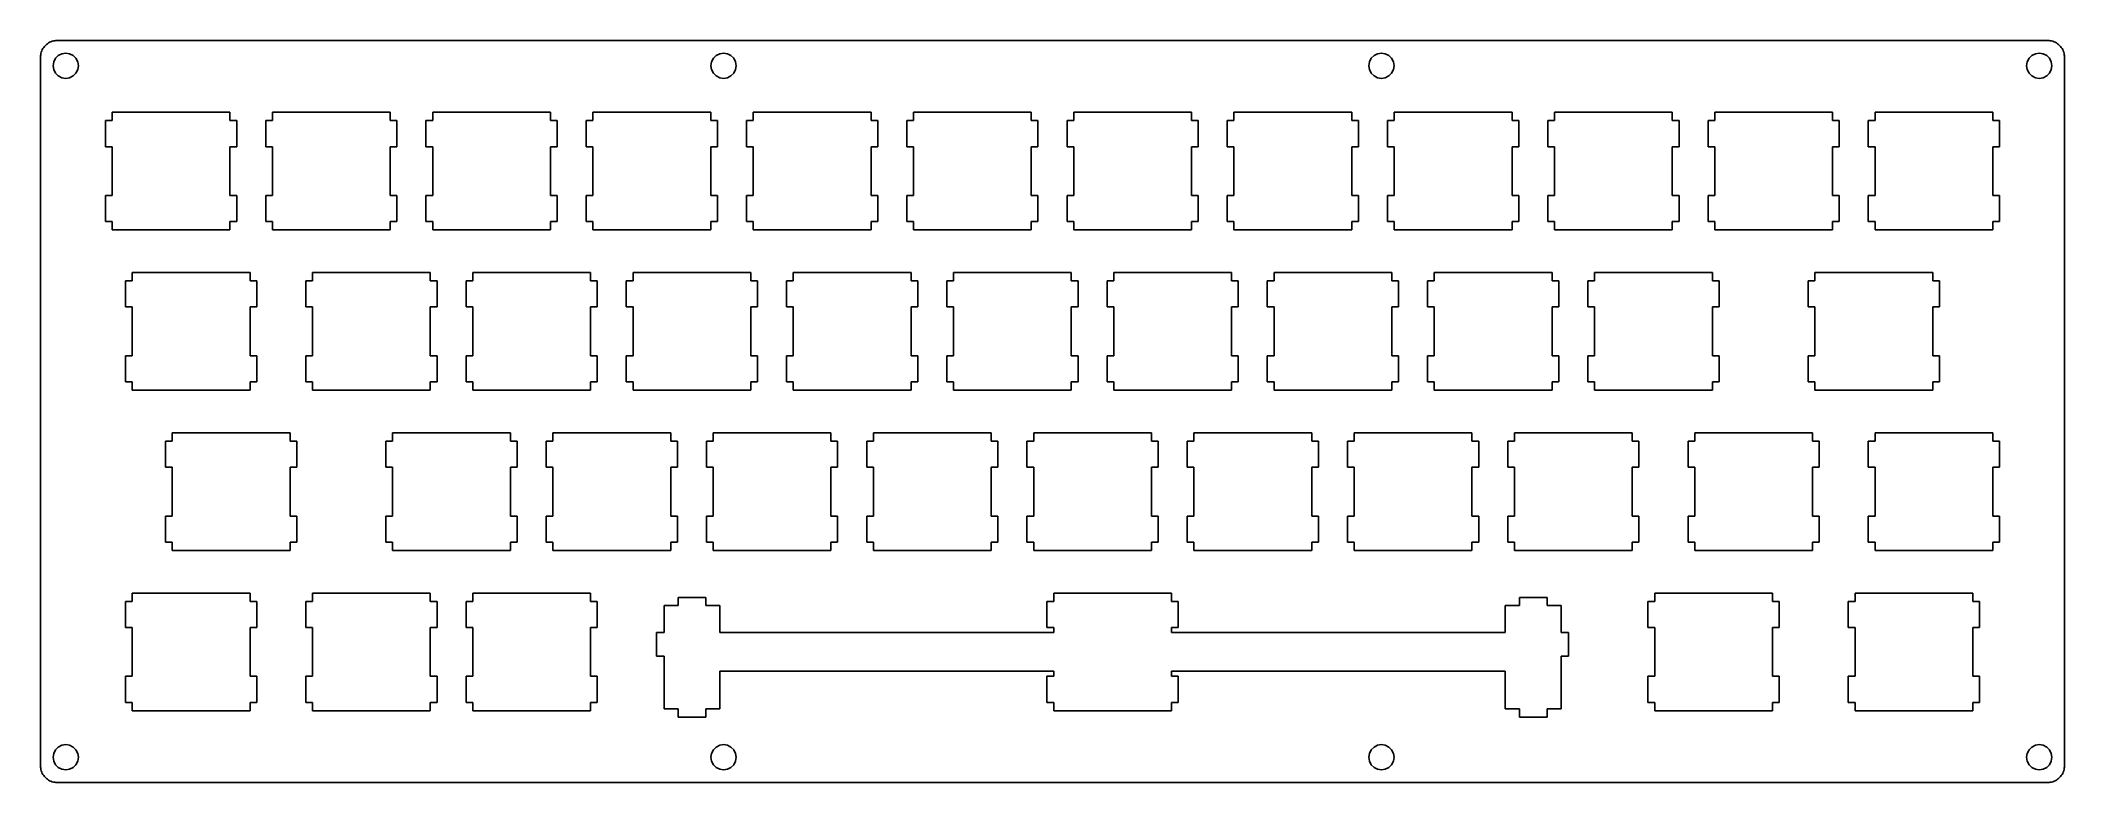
# Model space of a CAD drawing. Extents: x 0 to 241, y 0 to 88.
import ezdxf

# ---------------------------------------------------------------- set-up
doc = ezdxf.new("R2010")
doc.units = 0
doc.layers.get('0').update_dxf_attribs({"linetype": 'CONTINUOUS'})

msp = doc.modelspace()

# ---------------------------------------------------------------- linework, layer by layer
at = {"color": 0}
for p, q in [((0.099219, 86.4704), (0.118511, 86.6263)), ((0.118511, 86.6263), (0.148828, 86.7805)), ((0.148828, 86.7805), (0.191547, 86.9308)), ((0.191547, 86.9308), (0.245291, 87.0783)), ((0.245291, 87.0783), (0.311437, 87.2215)), ((0.311437, 87.2215), (0.388606, 87.358)), ((0.388606, 87.358), (0.475424, 87.4889)), ((0.475424, 87.4889), (0.573264, 87.6117)), ((0.573264, 87.6117), (0.679372, 87.7274)), ((0.679372, 87.7274), (0.795129, 87.8336)), ((0.795129, 87.8336), (0.917773, 87.9313)), ((0.917773, 87.9313), (1.04869, 88.0181)), ((1.04869, 88.0181), (1.18511, 88.0953)), ((1.18511, 88.0953), (1.32843, 88.1613)), ((1.32843, 88.1613), (1.47588, 88.2153)), ((1.47588, 88.2153), (1.62609, 88.2579)), ((1.62609, 88.2579), (1.78043, 88.2883)), ((1.78043, 88.2883), (1.93614, 88.3073)), ((1.93614, 88.3073), (2.09324, 88.313)), ((2.09324, 88.313), (238.694, 88.313)), ((2.21175, 86.5269), (2.6293, 86.7392)), ((2.6293, 86.7392), (3.0937, 86.8123)), ((3.0937, 86.8123), (3.55808, 86.7392)), ((3.55808, 86.7392), (3.97563, 86.5269)), ((80.4115, 86.5269), (80.8302, 86.7392)), ((80.8302, 86.7392), (81.2934, 86.8123)), ((81.2934, 86.8123), (81.7577, 86.7392)), ((81.7577, 86.7392), (82.1754, 86.5269)), ((158.612, 86.5269), (159.03, 86.7392)), ((159.03, 86.7392), (159.494, 86.8123)), ((159.494, 86.8123), (159.957, 86.7392)), ((159.957, 86.7392), (160.376, 86.5269)), ((236.812, 86.5269), (237.229, 86.7392)), ((237.229, 86.7392), (237.694, 86.8123)), ((237.694, 86.8123), (238.158, 86.7392)), ((238.158, 86.7392), (238.575, 86.5269)), ((238.694, 88.313), (238.851, 88.3073)), ((238.851, 88.3073), (239.007, 88.2883)), ((239.007, 88.2883), (239.161, 88.2579)), ((239.161, 88.2579), (239.311, 88.2153)), ((239.311, 88.2153), (239.459, 88.1613)), ((239.459, 88.1613), (239.602, 88.0953)), ((239.602, 88.0953), (239.739, 88.0181)), ((239.739, 88.0181), (239.869, 87.9313)), ((239.869, 87.9313), (239.992, 87.8336)), ((239.992, 87.8336), (240.108, 87.7274)), ((240.108, 87.7274), (240.214, 87.6117)), ((240.214, 87.6117), (240.312, 87.4889)), ((240.312, 87.4889), (240.399, 87.358)), ((240.399, 87.358), (240.476, 87.2215)), ((240.476, 87.2215), (240.542, 87.0783)), ((240.542, 87.0783), (240.596, 86.9308)), ((240.596, 86.9308), (240.639, 86.7805)), ((240.639, 86.7805), (240.669, 86.6263)), ((240.669, 86.6263), (240.688, 86.4704)), ((0.093707, 86.3134), (0.099219, 86.4704)), ((0.093707, 2.11253), (0.093707, 86.3134)), ((1.59439, 85.313), (1.66743, 85.7772)), ((1.66743, 84.8487), (1.59439, 85.313)), ((1.66743, 85.7772), (1.87965, 86.1949)), ((1.87965, 84.431), (1.66743, 84.8487)), ((1.87965, 86.1949), (2.21175, 86.5269)), ((2.21175, 84.099), (1.87965, 84.431)), ((3.97563, 86.5269), (4.30773, 86.1949)), ((4.30773, 84.431), (3.97563, 84.099)), ((4.30773, 86.1949), (4.52134, 85.7772)), ((4.52134, 84.8487), (4.30773, 84.431)), ((4.52134, 85.7772), (4.59437, 85.313)), ((4.59437, 85.313), (4.52134, 84.8487)), ((79.7941, 85.313), (79.8671, 85.7772)), ((79.8671, 84.8487), (79.7941, 85.313)), ((79.8671, 85.7772), (80.0791, 86.1949)), ((80.0791, 84.431), (79.8671, 84.8487)), ((80.0791, 86.1949), (80.4115, 86.5269)), ((80.4115, 84.099), (80.0791, 84.431)), ((82.1754, 86.5269), (82.5073, 86.1949)), ((82.5073, 84.431), (82.1754, 84.099)), ((82.5073, 86.1949), (82.7207, 85.7772)), ((82.7207, 84.8487), (82.5073, 84.431)), ((82.7207, 85.7772), (82.7938, 85.313)), ((82.7938, 85.313), (82.7207, 84.8487)), ((157.993, 85.313), (158.067, 85.7772)), ((158.067, 84.8487), (157.993, 85.313)), ((158.067, 85.7772), (158.28, 86.1949)), ((158.28, 84.431), (158.067, 84.8487)), ((158.28, 86.1949), (158.612, 86.5269)), ((158.612, 84.099), (158.28, 84.431)), ((160.376, 86.5269), (160.708, 86.1949)), ((160.708, 84.431), (160.376, 84.099)), ((160.708, 86.1949), (160.92, 85.7772)), ((160.92, 84.8487), (160.708, 84.431)), ((160.92, 85.7772), (160.993, 85.313)), ((160.993, 85.313), (160.92, 84.8487)), ((236.194, 85.313), (236.267, 85.7772)), ((236.267, 84.8487), (236.194, 85.313)), ((236.267, 85.7772), (236.48, 86.1949)), ((236.48, 84.431), (236.267, 84.8487)), ((236.48, 86.1949), (236.812, 86.5269)), ((236.812, 84.099), (236.48, 84.431)), ((238.575, 86.5269), (238.908, 86.1949)), ((238.908, 84.431), (238.575, 84.099)), ((238.908, 86.1949), (239.121, 85.7772)), ((239.121, 84.8487), (238.908, 84.431)), ((239.121, 85.7772), (239.194, 85.313)), ((239.194, 85.313), (239.121, 84.8487)), ((240.688, 86.4704), (240.694, 86.3134)), ((240.694, 86.3134), (240.694, 2.11253)), ((2.6293, 83.8853), (2.21175, 84.099)), ((3.0937, 83.8122), (2.6293, 83.8853)), ((3.55808, 83.8853), (3.0937, 83.8122)), ((3.97563, 84.099), (3.55808, 83.8853)), ((80.8302, 83.8853), (80.4115, 84.099)), ((81.2934, 83.8122), (80.8302, 83.8853)), ((81.7577, 83.8853), (81.2934, 83.8122)), ((82.1754, 84.099), (81.7577, 83.8853)), ((159.03, 83.8853), (158.612, 84.099)), ((159.494, 83.8122), (159.03, 83.8853)), ((159.957, 83.8853), (159.494, 83.8122)), ((160.376, 84.099), (159.957, 83.8853)), ((237.229, 83.8853), (236.812, 84.099)), ((237.694, 83.8122), (237.229, 83.8853)), ((238.158, 83.8853), (237.694, 83.8122)), ((238.575, 84.099), (238.158, 83.8853)), ((8.61826, 78.788), (8.61826, 79.7885)), ((8.61826, 79.7885), (22.6191, 79.7885)), ((22.6191, 79.7885), (22.6191, 78.788)), ((27.6683, 78.788), (27.6683, 79.7885)), ((27.6683, 79.7885), (41.6691, 79.7885)), ((41.6691, 79.7885), (41.6691, 78.788)), ((46.7184, 78.788), (46.7184, 79.7885)), ((46.7184, 79.7885), (60.7191, 79.7885)), ((60.7191, 79.7885), (60.7191, 78.788)), ((65.7684, 78.788), (65.7684, 79.7885)), ((65.7684, 79.7885), (79.7691, 79.7885)), ((79.7691, 79.7885), (79.7691, 78.788)), ((84.8184, 78.788), (84.8184, 79.7885)), ((84.8184, 79.7885), (98.8191, 79.7885)), ((98.8191, 79.7885), (98.8191, 78.788)), ((103.868, 78.788), (103.868, 79.7885)), ((103.868, 79.7885), (117.869, 79.7885)), ((117.869, 79.7885), (117.869, 78.788)), ((122.918, 78.788), (122.918, 79.7885)), ((122.918, 79.7885), (136.919, 79.7885)), ((136.919, 79.7885), (136.919, 78.788)), ((141.968, 78.788), (141.968, 79.7885)), ((141.968, 79.7885), (155.969, 79.7885)), ((155.969, 79.7885), (155.969, 78.788)), ((161.018, 78.788), (161.018, 79.7885)), ((161.018, 79.7885), (175.019, 79.7885)), ((175.019, 79.7885), (175.019, 78.788)), ((180.068, 78.788), (180.068, 79.7885)), ((180.068, 79.7885), (194.069, 79.7885)), ((194.069, 79.7885), (194.069, 78.788)), ((199.118, 78.788), (199.118, 79.7885)), ((199.118, 79.7885), (213.119, 79.7885)), ((213.119, 79.7885), (213.119, 78.788)), ((218.168, 78.788), (218.168, 79.7885)), ((218.168, 79.7885), (232.169, 79.7885)), ((232.169, 79.7885), (232.169, 78.788)), ((7.819, 75.6874), (7.819, 78.788)), ((7.819, 78.788), (8.61826, 78.788)), ((22.6191, 78.788), (23.4184, 78.788)), ((23.4184, 78.788), (23.4184, 75.6874)), ((26.869, 75.6874), (26.869, 78.788)), ((26.869, 78.788), (27.6683, 78.788)), ((41.6691, 78.788), (42.4684, 78.788)), ((42.4684, 78.788), (42.4684, 75.6874)), ((45.919, 75.6874), (45.919, 78.788)), ((45.919, 78.788), (46.7184, 78.788)), ((60.7191, 78.788), (61.5184, 78.788)), ((61.5184, 78.788), (61.5184, 75.6874)), ((64.969, 75.6874), (64.969, 78.788)), ((64.969, 78.788), (65.7684, 78.788)), ((79.7691, 78.788), (80.5684, 78.788)), ((80.5684, 78.788), (80.5684, 75.6874)), ((84.019, 75.6874), (84.019, 78.788)), ((84.019, 78.788), (84.8184, 78.788)), ((98.8191, 78.788), (99.6184, 78.788)), ((99.6184, 78.788), (99.6184, 75.6874)), ((103.069, 75.6874), (103.069, 78.788)), ((103.069, 78.788), (103.868, 78.788)), ((117.869, 78.788), (118.668, 78.788)), ((118.668, 78.788), (118.668, 75.6874)), ((122.119, 75.6874), (122.119, 78.788)), ((122.119, 78.788), (122.918, 78.788)), ((136.919, 78.788), (137.718, 78.788)), ((137.718, 78.788), (137.718, 75.6874)), ((141.169, 75.6874), (141.169, 78.788)), ((141.169, 78.788), (141.968, 78.788)), ((155.969, 78.788), (156.768, 78.788)), ((156.768, 78.788), (156.768, 75.6874)), ((160.219, 75.6874), (160.219, 78.788)), ((160.219, 78.788), (161.018, 78.788)), ((175.019, 78.788), (175.818, 78.788)), ((175.818, 78.788), (175.818, 75.6874)), ((179.269, 75.6874), (179.269, 78.788)), ((179.269, 78.788), (180.068, 78.788)), ((194.069, 78.788), (194.868, 78.788)), ((194.868, 78.788), (194.868, 75.6874)), ((198.319, 75.6874), (198.319, 78.788)), ((198.319, 78.788), (199.118, 78.788)), ((213.119, 78.788), (213.918, 78.788)), ((213.918, 78.788), (213.918, 75.6874)), ((217.369, 75.6874), (217.369, 78.788)), ((217.369, 78.788), (218.168, 78.788)), ((232.169, 78.788), (232.968, 78.788)), ((232.968, 78.788), (232.968, 75.6874)), ((8.61826, 75.6874), (7.819, 75.6874)), ((8.61826, 69.8885), (8.61826, 75.6874)), ((23.4184, 75.6874), (22.6191, 75.6874)), ((22.6191, 75.6874), (22.6191, 69.8885)), ((27.6683, 75.6874), (26.869, 75.6874)), ((27.6683, 69.8885), (27.6683, 75.6874)), ((42.4684, 75.6874), (41.6691, 75.6874)), ((41.6691, 75.6874), (41.6691, 69.8885)), ((46.7184, 75.6874), (45.919, 75.6874)), ((46.7184, 69.8885), (46.7184, 75.6874)), ((61.5184, 75.6874), (60.7191, 75.6874)), ((60.7191, 75.6874), (60.7191, 69.8885)), ((65.7684, 75.6874), (64.969, 75.6874)), ((65.7684, 69.8885), (65.7684, 75.6874)), ((80.5684, 75.6874), (79.7691, 75.6874)), ((79.7691, 75.6874), (79.7691, 69.8885)), ((84.8184, 75.6874), (84.019, 75.6874)), ((84.8184, 69.8885), (84.8184, 75.6874)), ((99.6184, 75.6874), (98.8191, 75.6874)), ((98.8191, 75.6874), (98.8191, 69.8885)), ((103.868, 75.6874), (103.069, 75.6874)), ((103.868, 69.8885), (103.868, 75.6874)), ((118.668, 75.6874), (117.869, 75.6874)), ((117.869, 75.6874), (117.869, 69.8885)), ((122.918, 75.6874), (122.119, 75.6874)), ((122.918, 69.8885), (122.918, 75.6874)), ((137.718, 75.6874), (136.919, 75.6874)), ((136.919, 75.6874), (136.919, 69.8885)), ((141.968, 75.6874), (141.169, 75.6874)), ((141.968, 69.8885), (141.968, 75.6874)), ((156.768, 75.6874), (155.969, 75.6874)), ((155.969, 75.6874), (155.969, 69.8885)), ((161.018, 75.6874), (160.219, 75.6874)), ((161.018, 69.8885), (161.018, 75.6874)), ((175.818, 75.6874), (175.019, 75.6874)), ((175.019, 75.6874), (175.019, 69.8885)), ((180.068, 75.6874), (179.269, 75.6874)), ((180.068, 69.8885), (180.068, 75.6874)), ((194.868, 75.6874), (194.069, 75.6874)), ((194.069, 75.6874), (194.069, 69.8885)), ((199.118, 75.6874), (198.319, 75.6874)), ((199.118, 69.8885), (199.118, 75.6874)), ((213.918, 75.6874), (213.119, 75.6874)), ((213.119, 75.6874), (213.119, 69.8885)), ((218.168, 75.6874), (217.369, 75.6874)), ((218.168, 69.8885), (218.168, 75.6874)), ((232.968, 75.6874), (232.169, 75.6874)), ((232.169, 75.6874), (232.169, 69.8885)), ((7.819, 66.7879), (7.819, 69.8885)), ((7.819, 69.8885), (8.61826, 69.8885)), ((22.6191, 69.8885), (23.4184, 69.8885)), ((23.4184, 69.8885), (23.4184, 66.7879)), ((26.869, 66.7879), (26.869, 69.8885)), ((26.869, 69.8885), (27.6683, 69.8885)), ((41.6691, 69.8885), (42.4684, 69.8885)), ((42.4684, 69.8885), (42.4684, 66.7879)), ((45.919, 66.7879), (45.919, 69.8885)), ((45.919, 69.8885), (46.7184, 69.8885)), ((60.7191, 69.8885), (61.5184, 69.8885)), ((61.5184, 69.8885), (61.5184, 66.7879)), ((64.969, 66.7879), (64.969, 69.8885)), ((64.969, 69.8885), (65.7684, 69.8885)), ((79.7691, 69.8885), (80.5684, 69.8885)), ((80.5684, 69.8885), (80.5684, 66.7879)), ((84.019, 66.7879), (84.019, 69.8885)), ((84.019, 69.8885), (84.8184, 69.8885)), ((98.8191, 69.8885), (99.6184, 69.8885)), ((99.6184, 69.8885), (99.6184, 66.7879)), ((103.069, 66.7879), (103.069, 69.8885)), ((103.069, 69.8885), (103.868, 69.8885)), ((117.869, 69.8885), (118.668, 69.8885)), ((118.668, 69.8885), (118.668, 66.7879)), ((122.119, 66.7879), (122.119, 69.8885)), ((122.119, 69.8885), (122.918, 69.8885)), ((136.919, 69.8885), (137.718, 69.8885)), ((137.718, 69.8885), (137.718, 66.7879)), ((141.169, 66.7879), (141.169, 69.8885)), ((141.169, 69.8885), (141.968, 69.8885)), ((155.969, 69.8885), (156.768, 69.8885)), ((156.768, 69.8885), (156.768, 66.7879)), ((160.219, 66.7879), (160.219, 69.8885)), ((160.219, 69.8885), (161.018, 69.8885)), ((175.019, 69.8885), (175.818, 69.8885)), ((175.818, 69.8885), (175.818, 66.7879)), ((179.269, 66.7879), (179.269, 69.8885)), ((179.269, 69.8885), (180.068, 69.8885)), ((194.069, 69.8885), (194.868, 69.8885)), ((194.868, 69.8885), (194.868, 66.7879)), ((198.319, 66.7879), (198.319, 69.8885)), ((198.319, 69.8885), (199.118, 69.8885)), ((213.119, 69.8885), (213.918, 69.8885)), ((213.918, 69.8885), (213.918, 66.7879)), ((217.369, 66.7879), (217.369, 69.8885)), ((217.369, 69.8885), (218.168, 69.8885)), ((232.169, 69.8885), (232.968, 69.8885)), ((232.968, 69.8885), (232.968, 66.7879)), ((8.61826, 66.7879), (7.819, 66.7879)), ((8.61826, 65.7874), (8.61826, 66.7879)), ((22.6191, 65.7874), (8.61826, 65.7874)), ((22.6191, 66.7879), (22.6191, 65.7874)), ((23.4184, 66.7879), (22.6191, 66.7879)), ((27.6683, 66.7879), (26.869, 66.7879)), ((27.6683, 65.7874), (27.6683, 66.7879)), ((41.6691, 65.7874), (27.6683, 65.7874)), ((41.6691, 66.7879), (41.6691, 65.7874)), ((42.4684, 66.7879), (41.6691, 66.7879)), ((46.7184, 66.7879), (45.919, 66.7879)), ((46.7184, 65.7874), (46.7184, 66.7879)), ((60.7191, 65.7874), (46.7184, 65.7874)), ((60.7191, 66.7879), (60.7191, 65.7874)), ((61.5184, 66.7879), (60.7191, 66.7879)), ((65.7684, 66.7879), (64.969, 66.7879)), ((65.7684, 65.7874), (65.7684, 66.7879)), ((79.7691, 65.7874), (65.7684, 65.7874)), ((79.7691, 66.7879), (79.7691, 65.7874)), ((80.5684, 66.7879), (79.7691, 66.7879)), ((84.8184, 66.7879), (84.019, 66.7879)), ((84.8184, 65.7874), (84.8184, 66.7879)), ((98.8191, 65.7874), (84.8184, 65.7874)), ((98.8191, 66.7879), (98.8191, 65.7874)), ((99.6184, 66.7879), (98.8191, 66.7879)), ((103.868, 66.7879), (103.069, 66.7879)), ((103.868, 65.7874), (103.868, 66.7879)), ((117.869, 65.7874), (103.868, 65.7874)), ((117.869, 66.7879), (117.869, 65.7874)), ((118.668, 66.7879), (117.869, 66.7879)), ((122.918, 66.7879), (122.119, 66.7879)), ((122.918, 65.7874), (122.918, 66.7879)), ((136.919, 65.7874), (122.918, 65.7874)), ((136.919, 66.7879), (136.919, 65.7874)), ((137.718, 66.7879), (136.919, 66.7879)), ((141.968, 66.7879), (141.169, 66.7879)), ((141.968, 65.7874), (141.968, 66.7879)), ((155.969, 65.7874), (141.968, 65.7874)), ((155.969, 66.7879), (155.969, 65.7874)), ((156.768, 66.7879), (155.969, 66.7879)), ((161.018, 66.7879), (160.219, 66.7879)), ((161.018, 65.7874), (161.018, 66.7879)), ((175.019, 65.7874), (161.018, 65.7874)), ((175.019, 66.7879), (175.019, 65.7874)), ((175.818, 66.7879), (175.019, 66.7879)), ((180.068, 66.7879), (179.269, 66.7879)), ((180.068, 65.7874), (180.068, 66.7879)), ((194.069, 65.7874), (180.068, 65.7874)), ((194.069, 66.7879), (194.069, 65.7874)), ((194.868, 66.7879), (194.069, 66.7879)), ((199.118, 66.7879), (198.319, 66.7879)), ((199.118, 65.7874), (199.118, 66.7879)), ((213.119, 65.7874), (199.118, 65.7874)), ((213.119, 66.7879), (213.119, 65.7874)), ((213.918, 66.7879), (213.119, 66.7879)), ((218.168, 66.7879), (217.369, 66.7879)), ((218.168, 65.7874), (218.168, 66.7879)), ((232.169, 65.7874), (218.168, 65.7874)), ((232.169, 66.7879), (232.169, 65.7874)), ((232.968, 66.7879), (232.169, 66.7879)), ((10.9995, 59.738), (10.9995, 60.7385)), ((10.9995, 60.7385), (25.0004, 60.7385)), ((25.0004, 60.7385), (25.0004, 59.738)), ((32.4308, 59.738), (32.4308, 60.7385)), ((32.4308, 60.7385), (46.4301, 60.7385)), ((46.4301, 60.7385), (46.4301, 59.738)), ((51.4823, 59.738), (51.4823, 60.7385)), ((51.4823, 60.7385), (65.4816, 60.7385)), ((65.4816, 60.7385), (65.4816, 59.738)), ((70.5323, 59.738), (70.5323, 60.7385)), ((70.5323, 60.7385), (84.5316, 60.7385)), ((84.5316, 60.7385), (84.5316, 59.738)), ((89.5809, 59.738), (89.5809, 60.7385)), ((89.5809, 60.7385), (103.58, 60.7385)), ((103.58, 60.7385), (103.58, 59.738)), ((108.631, 59.738), (108.631, 60.7385)), ((108.631, 60.7385), (122.63, 60.7385)), ((122.63, 60.7385), (122.63, 59.738)), ((127.682, 59.738), (127.682, 60.7385)), ((127.682, 60.7385), (141.682, 60.7385)), ((141.682, 60.7385), (141.682, 59.738)), ((146.732, 59.738), (146.732, 60.7385)), ((146.732, 60.7385), (160.732, 60.7385)), ((160.732, 60.7385), (160.732, 59.738)), ((165.782, 59.738), (165.782, 60.7385)), ((165.782, 60.7385), (179.782, 60.7385)), ((179.782, 60.7385), (179.782, 59.738)), ((184.832, 59.738), (184.832, 60.7385)), ((184.832, 60.7385), (198.832, 60.7385)), ((198.832, 60.7385), (198.832, 59.738)), ((211.025, 59.738), (211.025, 60.7385)), ((211.025, 60.7385), (225.025, 60.7385)), ((225.025, 60.7385), (225.025, 59.738)), ((10.2003, 56.6374), (10.2003, 59.738)), ((10.2003, 59.738), (10.9995, 59.738)), ((25.0004, 59.738), (25.7996, 59.738)), ((25.7996, 59.738), (25.7996, 56.6374)), ((31.6315, 56.6374), (31.6315, 59.738)), ((31.6315, 59.738), (32.4308, 59.738)), ((46.4301, 59.738), (47.2309, 59.738)), ((47.2309, 59.738), (47.2309, 56.6374)), ((50.6815, 56.6374), (50.6815, 59.738)), ((50.6815, 59.738), (51.4823, 59.738)), ((65.4816, 59.738), (66.2824, 59.738)), ((66.2824, 59.738), (66.2824, 56.6374)), ((69.7315, 56.6374), (69.7315, 59.738)), ((69.7315, 59.738), (70.5323, 59.738)), ((84.5316, 59.738), (85.3309, 59.738)), ((85.3309, 59.738), (85.3309, 56.6374)), ((88.7815, 56.6374), (88.7815, 59.738)), ((88.7815, 59.738), (89.5809, 59.738)), ((103.58, 59.738), (104.381, 59.738)), ((104.381, 59.738), (104.381, 56.6374)), ((107.83, 56.6374), (107.83, 59.738)), ((107.83, 59.738), (108.631, 59.738)), ((122.63, 59.738), (123.432, 59.738)), ((123.432, 59.738), (123.432, 56.6374)), ((126.88, 56.6374), (126.88, 59.738)), ((126.88, 59.738), (127.682, 59.738)), ((141.682, 59.738), (142.482, 59.738)), ((142.482, 59.738), (142.482, 56.6374)), ((145.931, 56.6374), (145.931, 59.738)), ((145.931, 59.738), (146.732, 59.738)), ((160.732, 59.738), (161.532, 59.738)), ((161.532, 59.738), (161.532, 56.6374)), ((164.981, 56.6374), (164.981, 59.738)), ((164.981, 59.738), (165.782, 59.738)), ((179.782, 59.738), (180.582, 59.738)), ((180.582, 59.738), (180.582, 56.6374)), ((184.031, 56.6374), (184.031, 59.738)), ((184.031, 59.738), (184.832, 59.738)), ((198.832, 59.738), (199.632, 59.738)), ((199.632, 59.738), (199.632, 56.6374)), ((210.225, 56.6374), (210.225, 59.738)), ((210.225, 59.738), (211.025, 59.738)), ((225.025, 59.738), (225.825, 59.738)), ((225.825, 59.738), (225.825, 56.6374)), ((10.9995, 56.6374), (10.2003, 56.6374)), ((10.9995, 50.8385), (10.9995, 56.6374)), ((25.7996, 56.6374), (25.0004, 56.6374)), ((25.0004, 56.6374), (25.0004, 50.8385)), ((32.4308, 56.6374), (31.6315, 56.6374)), ((32.4308, 50.8385), (32.4308, 56.6374)), ((47.2309, 56.6374), (46.4301, 56.6374)), ((46.4301, 56.6374), (46.4301, 50.8385)), ((51.4823, 56.6374), (50.6815, 56.6374)), ((51.4823, 50.8385), (51.4823, 56.6374)), ((66.2824, 56.6374), (65.4816, 56.6374)), ((65.4816, 56.6374), (65.4816, 50.8385)), ((70.5323, 56.6374), (69.7315, 56.6374)), ((70.5323, 50.8385), (70.5323, 56.6374)), ((85.3309, 56.6374), (84.5316, 56.6374)), ((84.5316, 56.6374), (84.5316, 50.8385)), ((89.5809, 56.6374), (88.7815, 56.6374)), ((89.5809, 50.8385), (89.5809, 56.6374)), ((104.381, 56.6374), (103.58, 56.6374)), ((103.58, 56.6374), (103.58, 50.8385)), ((108.631, 56.6374), (107.83, 56.6374)), ((108.631, 50.8385), (108.631, 56.6374)), ((123.432, 56.6374), (122.63, 56.6374)), ((122.63, 56.6374), (122.63, 50.8385)), ((127.682, 56.6374), (126.88, 56.6374)), ((127.682, 50.8385), (127.682, 56.6374)), ((142.482, 56.6374), (141.682, 56.6374)), ((141.682, 56.6374), (141.682, 50.8385)), ((146.732, 56.6374), (145.931, 56.6374)), ((146.732, 50.8385), (146.732, 56.6374)), ((161.532, 56.6374), (160.732, 56.6374)), ((160.732, 56.6374), (160.732, 50.8385)), ((165.782, 56.6374), (164.981, 56.6374)), ((165.782, 50.8385), (165.782, 56.6374)), ((180.582, 56.6374), (179.782, 56.6374)), ((179.782, 56.6374), (179.782, 50.8385)), ((184.832, 56.6374), (184.031, 56.6374)), ((184.832, 50.8385), (184.832, 56.6374)), ((199.632, 56.6374), (198.832, 56.6374)), ((198.832, 56.6374), (198.832, 50.8385)), ((211.025, 56.6374), (210.225, 56.6374)), ((211.025, 50.8385), (211.025, 56.6374)), ((225.825, 56.6374), (225.025, 56.6374)), ((225.025, 56.6374), (225.025, 50.8385)), ((10.2003, 47.7379), (10.2003, 50.8385)), ((10.2003, 50.8385), (10.9995, 50.8385)), ((25.0004, 50.8385), (25.7996, 50.8385)), ((25.7996, 50.8385), (25.7996, 47.7379)), ((31.6315, 47.7379), (31.6315, 50.8385)), ((31.6315, 50.8385), (32.4308, 50.8385)), ((46.4301, 50.8385), (47.2309, 50.8385)), ((47.2309, 50.8385), (47.2309, 47.7379)), ((50.6815, 47.7379), (50.6815, 50.8385)), ((50.6815, 50.8385), (51.4823, 50.8385)), ((65.4816, 50.8385), (66.2824, 50.8385)), ((66.2824, 50.8385), (66.2824, 47.7379)), ((69.7315, 47.7379), (69.7315, 50.8385)), ((69.7315, 50.8385), (70.5323, 50.8385)), ((84.5316, 50.8385), (85.3309, 50.8385)), ((85.3309, 50.8385), (85.3309, 47.7379)), ((88.7815, 47.7379), (88.7815, 50.8385)), ((88.7815, 50.8385), (89.5809, 50.8385)), ((103.58, 50.8385), (104.381, 50.8385)), ((104.381, 50.8385), (104.381, 47.7379)), ((107.83, 47.7379), (107.83, 50.8385)), ((107.83, 50.8385), (108.631, 50.8385)), ((122.63, 50.8385), (123.432, 50.8385)), ((123.432, 50.8385), (123.432, 47.7379)), ((126.88, 47.7379), (126.88, 50.8385)), ((126.88, 50.8385), (127.682, 50.8385)), ((141.682, 50.8385), (142.482, 50.8385)), ((142.482, 50.8385), (142.482, 47.7379)), ((145.931, 47.7379), (145.931, 50.8385)), ((145.931, 50.8385), (146.732, 50.8385)), ((160.732, 50.8385), (161.532, 50.8385)), ((161.532, 50.8385), (161.532, 47.7379)), ((164.981, 47.7379), (164.981, 50.8385)), ((164.981, 50.8385), (165.782, 50.8385)), ((179.782, 50.8385), (180.582, 50.8385)), ((180.582, 50.8385), (180.582, 47.7379)), ((184.031, 47.7379), (184.031, 50.8385)), ((184.031, 50.8385), (184.832, 50.8385)), ((198.832, 50.8385), (199.632, 50.8385)), ((199.632, 50.8385), (199.632, 47.7379)), ((210.225, 47.7379), (210.225, 50.8385)), ((210.225, 50.8385), (211.025, 50.8385)), ((225.025, 50.8385), (225.825, 50.8385)), ((225.825, 50.8385), (225.825, 47.7379)), ((10.9995, 47.7379), (10.2003, 47.7379)), ((10.9995, 46.7374), (10.9995, 47.7379)), ((25.0004, 46.7374), (10.9995, 46.7374)), ((25.0004, 47.7379), (25.0004, 46.7374)), ((25.7996, 47.7379), (25.0004, 47.7379)), ((32.4308, 47.7379), (31.6315, 47.7379)), ((32.4308, 46.7374), (32.4308, 47.7379)), ((46.4301, 46.7374), (32.4308, 46.7374)), ((46.4301, 47.7379), (46.4301, 46.7374)), ((47.2309, 47.7379), (46.4301, 47.7379)), ((51.4823, 47.7379), (50.6815, 47.7379)), ((51.4823, 46.7374), (51.4823, 47.7379)), ((65.4816, 46.7374), (51.4823, 46.7374)), ((65.4816, 47.7379), (65.4816, 46.7374)), ((66.2824, 47.7379), (65.4816, 47.7379)), ((70.5323, 47.7379), (69.7315, 47.7379)), ((70.5323, 46.7374), (70.5323, 47.7379)), ((84.5316, 46.7374), (70.5323, 46.7374)), ((84.5316, 47.7379), (84.5316, 46.7374)), ((85.3309, 47.7379), (84.5316, 47.7379)), ((89.5809, 47.7379), (88.7815, 47.7379)), ((89.5809, 46.7374), (89.5809, 47.7379)), ((103.58, 46.7374), (89.5809, 46.7374)), ((103.58, 47.7379), (103.58, 46.7374)), ((104.381, 47.7379), (103.58, 47.7379)), ((108.631, 47.7379), (107.83, 47.7379)), ((108.631, 46.7374), (108.631, 47.7379)), ((122.63, 46.7374), (108.631, 46.7374)), ((122.63, 47.7379), (122.63, 46.7374)), ((123.432, 47.7379), (122.63, 47.7379)), ((127.682, 47.7379), (126.88, 47.7379)), ((127.682, 46.7374), (127.682, 47.7379)), ((141.682, 46.7374), (127.682, 46.7374)), ((141.682, 47.7379), (141.682, 46.7374)), ((142.482, 47.7379), (141.682, 47.7379)), ((146.732, 47.7379), (145.931, 47.7379)), ((146.732, 46.7374), (146.732, 47.7379)), ((160.732, 46.7374), (146.732, 46.7374)), ((160.732, 47.7379), (160.732, 46.7374)), ((161.532, 47.7379), (160.732, 47.7379)), ((165.782, 47.7379), (164.981, 47.7379)), ((165.782, 46.7374), (165.782, 47.7379)), ((179.782, 46.7374), (165.782, 46.7374)), ((179.782, 47.7379), (179.782, 46.7374)), ((180.582, 47.7379), (179.782, 47.7379)), ((184.832, 47.7379), (184.031, 47.7379)), ((184.832, 46.7374), (184.832, 47.7379)), ((198.832, 46.7374), (184.832, 46.7374)), ((198.832, 47.7379), (198.832, 46.7374)), ((199.632, 47.7379), (198.832, 47.7379)), ((211.025, 47.7379), (210.225, 47.7379)), ((211.025, 46.7374), (211.025, 47.7379)), ((225.025, 46.7374), (211.025, 46.7374)), ((225.025, 47.7379), (225.025, 46.7374)), ((225.825, 47.7379), (225.025, 47.7379)), ((15.7634, 40.688), (15.7634, 41.6885)), ((15.7634, 41.6885), (29.7629, 41.6885)), ((29.7629, 41.6885), (29.7629, 40.688)), ((41.9559, 40.688), (41.9559, 41.6885)), ((41.9559, 41.6885), (55.9551, 41.6885)), ((55.9551, 41.6885), (55.9551, 40.688)), ((61.0059, 40.688), (61.0059, 41.6885)), ((61.0059, 41.6885), (75.0051, 41.6885)), ((75.0051, 41.6885), (75.0051, 40.688)), ((80.0559, 40.688), (80.0559, 41.6885)), ((80.0559, 41.6885), (94.0551, 41.6885)), ((94.0551, 41.6885), (94.0551, 40.688)), ((99.1059, 40.688), (99.1059, 41.6885)), ((99.1059, 41.6885), (113.105, 41.6885)), ((113.105, 41.6885), (113.105, 40.688)), ((118.156, 40.688), (118.156, 41.6885)), ((118.156, 41.6885), (132.155, 41.6885)), ((132.155, 41.6885), (132.155, 40.688)), ((137.207, 40.688), (137.207, 41.6885)), ((137.207, 41.6885), (151.207, 41.6885)), ((151.207, 41.6885), (151.207, 40.688)), ((156.257, 40.688), (156.257, 41.6885)), ((156.257, 41.6885), (170.257, 41.6885)), ((170.257, 41.6885), (170.257, 40.688)), ((175.307, 40.688), (175.307, 41.6885)), ((175.307, 41.6885), (189.307, 41.6885)), ((189.307, 41.6885), (189.307, 40.688)), ((196.739, 40.688), (196.739, 41.6885)), ((196.739, 41.6885), (210.738, 41.6885)), ((210.738, 41.6885), (210.738, 40.688)), ((218.168, 40.688), (218.168, 41.6885)), ((218.168, 41.6885), (232.169, 41.6885)), ((232.169, 41.6885), (232.169, 40.688)), ((14.9628, 37.5874), (14.9628, 40.688)), ((14.9628, 40.688), (15.7634, 40.688)), ((29.7629, 40.688), (30.5621, 40.688)), ((30.5621, 40.688), (30.5621, 37.5874)), ((41.1551, 37.5874), (41.1551, 40.688)), ((41.1551, 40.688), (41.9559, 40.688)), ((55.9551, 40.688), (56.7559, 40.688)), ((56.7559, 40.688), (56.7559, 37.5874)), ((60.2051, 37.5874), (60.2051, 40.688)), ((60.2051, 40.688), (61.0059, 40.688)), ((75.0051, 40.688), (75.8059, 40.688)), ((75.8059, 40.688), (75.8059, 37.5874)), ((79.2551, 37.5874), (79.2551, 40.688)), ((79.2551, 40.688), (80.0559, 40.688)), ((94.0551, 40.688), (94.8559, 40.688)), ((94.8559, 40.688), (94.8559, 37.5874)), ((98.3051, 37.5874), (98.3051, 40.688)), ((98.3051, 40.688), (99.1059, 40.688)), ((113.105, 40.688), (113.906, 40.688)), ((113.906, 40.688), (113.906, 37.5874)), ((117.356, 37.5874), (117.356, 40.688)), ((117.356, 40.688), (118.156, 40.688)), ((132.155, 40.688), (132.957, 40.688)), ((132.957, 40.688), (132.957, 37.5874)), ((136.405, 37.5874), (136.405, 40.688)), ((136.405, 40.688), (137.207, 40.688)), ((151.207, 40.688), (152.007, 40.688)), ((152.007, 40.688), (152.007, 37.5874)), ((155.456, 37.5874), (155.456, 40.688)), ((155.456, 40.688), (156.257, 40.688)), ((170.257, 40.688), (171.057, 40.688)), ((171.057, 40.688), (171.057, 37.5874)), ((174.506, 37.5874), (174.506, 40.688)), ((174.506, 40.688), (175.307, 40.688)), ((189.307, 40.688), (190.107, 40.688)), ((190.107, 40.688), (190.107, 37.5874)), ((195.938, 37.5874), (195.938, 40.688)), ((195.938, 40.688), (196.739, 40.688)), ((210.738, 40.688), (211.537, 40.688)), ((211.537, 40.688), (211.537, 37.5874)), ((217.369, 37.5874), (217.369, 40.688)), ((217.369, 40.688), (218.168, 40.688)), ((232.169, 40.688), (232.968, 40.688)), ((232.968, 40.688), (232.968, 37.5874)), ((15.7634, 37.5874), (14.9628, 37.5874)), ((15.7634, 31.7886), (15.7634, 37.5874)), ((30.5621, 37.5874), (29.7629, 37.5874)), ((29.7629, 37.5874), (29.7629, 31.7886)), ((41.9559, 37.5874), (41.1551, 37.5874)), ((41.9559, 31.7886), (41.9559, 37.5874)), ((56.7559, 37.5874), (55.9551, 37.5874)), ((55.9551, 37.5874), (55.9551, 31.7886)), ((61.0059, 37.5874), (60.2051, 37.5874)), ((61.0059, 31.7886), (61.0059, 37.5874)), ((75.8059, 37.5874), (75.0051, 37.5874)), ((75.0051, 37.5874), (75.0051, 31.7886)), ((80.0559, 37.5874), (79.2551, 37.5874)), ((80.0559, 31.7886), (80.0559, 37.5874)), ((94.8559, 37.5874), (94.0551, 37.5874)), ((94.0551, 37.5874), (94.0551, 31.7886)), ((99.1059, 37.5874), (98.3051, 37.5874)), ((99.1059, 31.7886), (99.1059, 37.5874)), ((113.906, 37.5874), (113.105, 37.5874)), ((113.105, 37.5874), (113.105, 31.7886)), ((118.156, 37.5874), (117.356, 37.5874)), ((118.156, 31.7886), (118.156, 37.5874)), ((132.957, 37.5874), (132.155, 37.5874)), ((132.155, 37.5874), (132.155, 31.7886)), ((137.207, 37.5874), (136.405, 37.5874)), ((137.207, 31.7886), (137.207, 37.5874)), ((152.007, 37.5874), (151.207, 37.5874)), ((151.207, 37.5874), (151.207, 31.7886)), ((156.257, 37.5874), (155.456, 37.5874)), ((156.257, 31.7886), (156.257, 37.5874)), ((171.057, 37.5874), (170.257, 37.5874)), ((170.257, 37.5874), (170.257, 31.7886)), ((175.307, 37.5874), (174.506, 37.5874)), ((175.307, 31.7886), (175.307, 37.5874)), ((190.107, 37.5874), (189.307, 37.5874)), ((189.307, 37.5874), (189.307, 31.7886)), ((196.739, 37.5874), (195.938, 37.5874)), ((196.739, 31.7886), (196.739, 37.5874)), ((211.537, 37.5874), (210.738, 37.5874)), ((210.738, 37.5874), (210.738, 31.7886)), ((218.168, 37.5874), (217.369, 37.5874)), ((218.168, 31.7886), (218.168, 37.5874)), ((232.968, 37.5874), (232.169, 37.5874)), ((232.169, 37.5874), (232.169, 31.7886)), ((14.9628, 28.688), (14.9628, 31.7886)), ((14.9628, 31.7886), (15.7634, 31.7886)), ((29.7629, 31.7886), (30.5621, 31.7886)), ((30.5621, 31.7886), (30.5621, 28.688)), ((41.1551, 28.688), (41.1551, 31.7886)), ((41.1551, 31.7886), (41.9559, 31.7886)), ((55.9551, 31.7886), (56.7559, 31.7886)), ((56.7559, 31.7886), (56.7559, 28.688)), ((60.2051, 28.688), (60.2051, 31.7886)), ((60.2051, 31.7886), (61.0059, 31.7886)), ((75.0051, 31.7886), (75.8059, 31.7886)), ((75.8059, 31.7886), (75.8059, 28.688)), ((79.2551, 28.688), (79.2551, 31.7886)), ((79.2551, 31.7886), (80.0559, 31.7886)), ((94.0551, 31.7886), (94.8559, 31.7886)), ((94.8559, 31.7886), (94.8559, 28.688)), ((98.3051, 28.688), (98.3051, 31.7886)), ((98.3051, 31.7886), (99.1059, 31.7886)), ((113.105, 31.7886), (113.906, 31.7886)), ((113.906, 31.7886), (113.906, 28.688)), ((117.356, 28.688), (117.356, 31.7886)), ((117.356, 31.7886), (118.156, 31.7886)), ((132.155, 31.7886), (132.957, 31.7886)), ((132.957, 31.7886), (132.957, 28.688)), ((136.405, 28.688), (136.405, 31.7886)), ((136.405, 31.7886), (137.207, 31.7886)), ((151.207, 31.7886), (152.007, 31.7886)), ((152.007, 31.7886), (152.007, 28.688)), ((155.456, 28.688), (155.456, 31.7886)), ((155.456, 31.7886), (156.257, 31.7886)), ((170.257, 31.7886), (171.057, 31.7886)), ((171.057, 31.7886), (171.057, 28.688)), ((174.506, 28.688), (174.506, 31.7886)), ((174.506, 31.7886), (175.307, 31.7886)), ((189.307, 31.7886), (190.107, 31.7886)), ((190.107, 31.7886), (190.107, 28.688)), ((195.938, 28.688), (195.938, 31.7886)), ((195.938, 31.7886), (196.739, 31.7886)), ((210.738, 31.7886), (211.537, 31.7886)), ((211.537, 31.7886), (211.537, 28.688)), ((217.369, 28.688), (217.369, 31.7886)), ((217.369, 31.7886), (218.168, 31.7886)), ((232.169, 31.7886), (232.968, 31.7886)), ((232.968, 31.7886), (232.968, 28.688)), ((15.7634, 28.688), (14.9628, 28.688)), ((15.7634, 27.6876), (15.7634, 28.688)), ((29.7629, 27.6876), (15.7634, 27.6876)), ((29.7629, 28.688), (29.7629, 27.6876)), ((30.5621, 28.688), (29.7629, 28.688)), ((41.9559, 28.688), (41.1551, 28.688)), ((41.9559, 27.6876), (41.9559, 28.688)), ((55.9551, 27.6876), (41.9559, 27.6876)), ((55.9551, 28.688), (55.9551, 27.6876)), ((56.7559, 28.688), (55.9551, 28.688)), ((61.0059, 28.688), (60.2051, 28.688)), ((61.0059, 27.6876), (61.0059, 28.688)), ((75.0051, 27.6876), (61.0059, 27.6876)), ((75.0051, 28.688), (75.0051, 27.6876)), ((75.8059, 28.688), (75.0051, 28.688)), ((80.0559, 28.688), (79.2551, 28.688)), ((80.0559, 27.6876), (80.0559, 28.688)), ((94.0551, 27.6876), (80.0559, 27.6876)), ((94.0551, 28.688), (94.0551, 27.6876)), ((94.8559, 28.688), (94.0551, 28.688)), ((99.1059, 28.688), (98.3051, 28.688)), ((99.1059, 27.6876), (99.1059, 28.688)), ((113.105, 27.6876), (99.1059, 27.6876)), ((113.105, 28.688), (113.105, 27.6876)), ((113.906, 28.688), (113.105, 28.688)), ((118.156, 28.688), (117.356, 28.688)), ((118.156, 27.6876), (118.156, 28.688)), ((132.155, 27.6876), (118.156, 27.6876)), ((132.155, 28.688), (132.155, 27.6876)), ((132.957, 28.688), (132.155, 28.688)), ((137.207, 28.688), (136.405, 28.688)), ((137.207, 27.6876), (137.207, 28.688)), ((151.207, 27.6876), (137.207, 27.6876)), ((151.207, 28.688), (151.207, 27.6876)), ((152.007, 28.688), (151.207, 28.688)), ((156.257, 28.688), (155.456, 28.688)), ((156.257, 27.6876), (156.257, 28.688)), ((170.257, 27.6876), (156.257, 27.6876)), ((170.257, 28.688), (170.257, 27.6876)), ((171.057, 28.688), (170.257, 28.688)), ((175.307, 28.688), (174.506, 28.688)), ((175.307, 27.6876), (175.307, 28.688)), ((189.307, 27.6876), (175.307, 27.6876)), ((189.307, 28.688), (189.307, 27.6876)), ((190.107, 28.688), (189.307, 28.688)), ((196.739, 28.688), (195.938, 28.688)), ((196.739, 27.6876), (196.739, 28.688)), ((210.738, 27.6876), (196.739, 27.6876)), ((210.738, 28.688), (210.738, 27.6876)), ((211.537, 28.688), (210.738, 28.688)), ((218.168, 28.688), (217.369, 28.688)), ((218.168, 27.6876), (218.168, 28.688)), ((232.169, 27.6876), (218.168, 27.6876)), ((232.169, 28.688), (232.169, 27.6876)), ((232.968, 28.688), (232.169, 28.688)), ((10.9995, 21.6379), (10.9995, 22.6384)), ((10.9995, 22.6384), (25.0004, 22.6384)), ((25.0004, 22.6384), (25.0004, 21.6379)), ((32.4308, 21.6379), (32.4308, 22.6384)), ((32.4308, 22.6384), (46.4301, 22.6384)), ((46.4301, 22.6384), (46.4301, 21.6379)), ((51.4823, 21.6379), (51.4823, 22.6384)), ((51.4823, 22.6384), (65.4816, 22.6384)), ((65.4816, 22.6384), (65.4816, 21.6379)), ((75.8871, 21.168), (75.8871, 22.0886)), ((75.8871, 22.0886), (79.1877, 22.0886)), ((79.1877, 22.0886), (79.1877, 21.168)), ((120.539, 21.6379), (120.539, 22.6384)), ((120.539, 22.6384), (134.538, 22.6384)), ((134.538, 22.6384), (134.538, 21.6379)), ((175.887, 21.168), (175.887, 22.0886)), ((175.887, 22.0886), (179.188, 22.0886)), ((179.188, 22.0886), (179.188, 21.168)), ((191.975, 21.6379), (191.975, 22.6384)), ((191.975, 22.6384), (205.975, 22.6384)), ((205.975, 22.6384), (205.975, 21.6379)), ((215.789, 21.6379), (215.789, 22.6384)), ((215.789, 22.6384), (229.788, 22.6384)), ((229.788, 22.6384), (229.788, 21.6379)), ((10.2003, 18.5374), (10.2003, 21.6379)), ((10.2003, 21.6379), (10.9995, 21.6379)), ((25.0004, 21.6379), (25.7996, 21.6379)), ((25.7996, 21.6379), (25.7996, 18.5374)), ((31.6315, 18.5374), (31.6315, 21.6379)), ((31.6315, 21.6379), (32.4308, 21.6379)), ((46.4301, 21.6379), (47.2309, 21.6379)), ((47.2309, 21.6379), (47.2309, 18.5374)), ((50.6815, 18.5374), (50.6815, 21.6379)), ((50.6815, 21.6379), (51.4823, 21.6379)), ((65.4816, 21.6379), (66.2824, 21.6379)), ((66.2824, 21.6379), (66.2824, 18.5374)), ((74.2128, 17.9379), (74.2128, 21.168)), ((74.2128, 21.168), (75.8871, 21.168)), ((79.1877, 21.168), (80.8634, 21.168)), ((80.8634, 21.168), (80.8634, 17.9379)), ((119.738, 18.5374), (119.738, 21.6379)), ((119.738, 21.6379), (120.539, 21.6379)), ((134.538, 21.6379), (135.337, 21.6379)), ((135.337, 21.6379), (135.337, 18.5374)), ((174.213, 17.9379), (174.213, 21.168)), ((174.213, 21.168), (175.887, 21.168)), ((179.188, 21.168), (180.864, 21.168)), ((180.864, 21.168), (180.864, 17.9379)), ((191.175, 18.5374), (191.175, 21.6379)), ((191.175, 21.6379), (191.975, 21.6379)), ((205.975, 21.6379), (206.775, 21.6379)), ((206.775, 21.6379), (206.775, 18.5374)), ((214.988, 18.5374), (214.988, 21.6379)), ((214.988, 21.6379), (215.789, 21.6379)), ((229.788, 21.6379), (230.587, 21.6379)), ((230.587, 21.6379), (230.587, 18.5374)), ((10.9995, 18.5374), (10.2003, 18.5374)), ((10.9995, 12.7386), (10.9995, 18.5374)), ((25.7996, 18.5374), (25.0004, 18.5374)), ((25.0004, 18.5374), (25.0004, 12.7386)), ((32.4308, 18.5374), (31.6315, 18.5374)), ((32.4308, 12.7386), (32.4308, 18.5374)), ((47.2309, 18.5374), (46.4301, 18.5374)), ((46.4301, 18.5374), (46.4301, 12.7386)), ((51.4823, 18.5374), (50.6815, 18.5374)), ((51.4823, 12.7386), (51.4823, 18.5374)), ((66.2824, 18.5374), (65.4816, 18.5374)), ((65.4816, 18.5374), (65.4816, 12.7386)), ((73.3379, 15.1378), (73.3379, 17.9379)), ((73.3379, 17.9379), (74.2128, 17.9379)), ((80.8634, 17.9379), (120.539, 17.9379)), ((120.539, 18.5374), (119.738, 18.5374)), ((120.539, 17.9379), (120.539, 18.5374)), ((135.337, 18.5374), (134.538, 18.5374)), ((134.538, 18.5374), (134.538, 17.9379)), ((134.538, 17.9379), (174.213, 17.9379)), ((180.864, 17.9379), (181.738, 17.9379)), ((181.738, 17.9379), (181.738, 15.1378)), ((191.975, 18.5374), (191.175, 18.5374)), ((191.975, 12.7386), (191.975, 18.5374)), ((206.775, 18.5374), (205.975, 18.5374)), ((205.975, 18.5374), (205.975, 12.7386)), ((215.789, 18.5374), (214.988, 18.5374)), ((215.789, 12.7386), (215.789, 18.5374)), ((230.587, 18.5374), (229.788, 18.5374)), ((229.788, 18.5374), (229.788, 12.7386)), ((74.2128, 15.1378), (73.3379, 15.1378)), ((74.2128, 8.86767), (74.2128, 15.1378)), ((180.864, 15.1378), (180.864, 8.86767)), ((181.738, 15.1378), (180.864, 15.1378)), ((10.2003, 9.63799), (10.2003, 12.7386)), ((10.2003, 12.7386), (10.9995, 12.7386)), ((25.0004, 12.7386), (25.7996, 12.7386)), ((25.7996, 12.7386), (25.7996, 9.63799)), ((31.6315, 9.63799), (31.6315, 12.7386)), ((31.6315, 12.7386), (32.4308, 12.7386)), ((46.4301, 12.7386), (47.2309, 12.7386)), ((47.2309, 12.7386), (47.2309, 9.63799)), ((50.6815, 9.63799), (50.6815, 12.7386)), ((50.6815, 12.7386), (51.4823, 12.7386)), ((65.4816, 12.7386), (66.2824, 12.7386)), ((66.2824, 12.7386), (66.2824, 9.63799)), ((120.539, 13.338), (80.8634, 13.338)), ((80.8634, 13.338), (80.8634, 8.86767)), ((119.738, 9.63799), (119.738, 12.7386)), ((119.738, 12.7386), (120.539, 12.7386)), ((120.539, 12.7386), (120.539, 13.338)), ((174.213, 13.338), (134.538, 13.338)), ((134.538, 13.338), (134.538, 12.7386)), ((134.538, 12.7386), (135.337, 12.7386)), ((135.337, 12.7386), (135.337, 9.63799)), ((174.213, 8.86767), (174.213, 13.338)), ((191.175, 9.63799), (191.175, 12.7386)), ((191.175, 12.7386), (191.975, 12.7386)), ((205.975, 12.7386), (206.775, 12.7386)), ((206.775, 12.7386), (206.775, 9.63799)), ((214.988, 9.63799), (214.988, 12.7386)), ((214.988, 12.7386), (215.789, 12.7386)), ((229.788, 12.7386), (230.587, 12.7386)), ((230.587, 12.7386), (230.587, 9.63799)), ((10.9995, 9.63799), (10.2003, 9.63799)), ((10.9995, 8.63755), (10.9995, 9.63799)), ((25.0004, 9.63799), (25.0004, 8.63755)), ((25.7996, 9.63799), (25.0004, 9.63799)), ((32.4308, 9.63799), (31.6315, 9.63799)), ((32.4308, 8.63755), (32.4308, 9.63799)), ((46.4301, 9.63799), (46.4301, 8.63755)), ((47.2309, 9.63799), (46.4301, 9.63799)), ((51.4823, 9.63799), (50.6815, 9.63799)), ((51.4823, 8.63755), (51.4823, 9.63799)), ((65.4816, 9.63799), (65.4816, 8.63755)), ((66.2824, 9.63799), (65.4816, 9.63799)), ((120.539, 9.63799), (119.738, 9.63799)), ((120.539, 8.63755), (120.539, 9.63799)), ((135.337, 9.63799), (134.538, 9.63799)), ((134.538, 9.63799), (134.538, 8.63755)), ((191.975, 9.63799), (191.175, 9.63799)), ((191.975, 8.63755), (191.975, 9.63799)), ((205.975, 9.63799), (205.975, 8.63755)), ((206.775, 9.63799), (205.975, 9.63799)), ((215.789, 9.63799), (214.988, 9.63799)), ((215.789, 8.63755), (215.789, 9.63799)), ((229.788, 9.63799), (229.788, 8.63755)), ((230.587, 9.63799), (229.788, 9.63799)), ((25.0004, 8.63755), (10.9995, 8.63755)), ((46.4301, 8.63755), (32.4308, 8.63755)), ((65.4816, 8.63755), (51.4823, 8.63755)), ((75.8871, 8.86767), (74.2128, 8.86767)), ((75.8871, 7.8879), (75.8871, 8.86767)), ((79.1877, 7.8879), (75.8871, 7.8879)), ((80.8634, 8.86767), (79.1877, 8.86767)), ((79.1877, 8.86767), (79.1877, 7.8879)), ((134.538, 8.63755), (120.539, 8.63755)), ((175.887, 8.86767), (174.213, 8.86767)), ((175.887, 7.8879), (175.887, 8.86767)), ((179.188, 7.8879), (175.887, 7.8879)), ((180.864, 8.86767), (179.188, 8.86767)), ((179.188, 8.86767), (179.188, 7.8879)), ((205.975, 8.63755), (191.975, 8.63755)), ((229.788, 8.63755), (215.789, 8.63755)), ((1.59439, 3.11299), (1.66743, 3.57738)), ((1.66743, 2.64859), (1.59439, 3.11299)), ((1.66743, 3.57738), (1.87965, 3.99493)), ((1.87965, 2.23104), (1.66743, 2.64859)), ((1.87965, 3.99493), (2.21175, 4.32703)), ((2.21175, 4.32703), (2.6293, 4.53926)), ((2.6293, 4.53926), (3.0937, 4.61229)), ((3.0937, 4.61229), (3.55808, 4.53926)), ((3.55808, 4.53926), (3.97563, 4.32703)), ((3.97563, 4.32703), (4.30773, 3.99493)), ((4.30773, 3.99493), (4.52134, 3.57738)), ((4.52134, 2.64859), (4.30773, 2.23104)), ((4.52134, 3.57738), (4.59437, 3.11299)), ((4.59437, 3.11299), (4.52134, 2.64859)), ((79.7941, 3.11299), (79.8671, 3.57738)), ((79.8671, 2.64859), (79.7941, 3.11299)), ((79.8671, 3.57738), (80.0791, 3.99493)), ((80.0791, 2.23104), (79.8671, 2.64859)), ((80.0791, 3.99493), (80.4115, 4.32703)), ((80.4115, 4.32703), (80.8302, 4.53926)), ((80.8302, 4.53926), (81.2934, 4.61229)), ((81.2934, 4.61229), (81.7577, 4.53926)), ((81.7577, 4.53926), (82.1754, 4.32703)), ((82.1754, 4.32703), (82.5073, 3.99493)), ((82.5073, 3.99493), (82.7207, 3.57738)), ((82.7207, 2.64859), (82.5073, 2.23104)), ((82.7207, 3.57738), (82.7938, 3.11299)), ((82.7938, 3.11299), (82.7207, 2.64859)), ((157.993, 3.11299), (158.067, 3.57738)), ((158.067, 2.64859), (157.993, 3.11299)), ((158.067, 3.57738), (158.28, 3.99493)), ((158.28, 2.23104), (158.067, 2.64859)), ((158.28, 3.99493), (158.612, 4.32703)), ((158.612, 4.32703), (159.03, 4.53926)), ((159.03, 4.53926), (159.494, 4.61229)), ((159.494, 4.61229), (159.957, 4.53926)), ((159.957, 4.53926), (160.376, 4.32703)), ((160.376, 4.32703), (160.708, 3.99493)), ((160.708, 3.99493), (160.92, 3.57738)), ((160.92, 2.64859), (160.708, 2.23104)), ((160.92, 3.57738), (160.993, 3.11299)), ((160.993, 3.11299), (160.92, 2.64859)), ((236.194, 3.11299), (236.267, 3.57738)), ((236.267, 2.64859), (236.194, 3.11299)), ((236.267, 3.57738), (236.48, 3.99493)), ((236.48, 2.23104), (236.267, 2.64859)), ((236.48, 3.99493), (236.812, 4.32703)), ((236.812, 4.32703), (237.229, 4.53926)), ((237.229, 4.53926), (237.694, 4.61229)), ((237.694, 4.61229), (238.158, 4.53926)), ((238.158, 4.53926), (238.575, 4.32703)), ((238.575, 4.32703), (238.908, 3.99493)), ((238.908, 3.99493), (239.121, 3.57738)), ((239.121, 2.64859), (238.908, 2.23104)), ((239.121, 3.57738), (239.194, 3.11299)), ((239.194, 3.11299), (239.121, 2.64859)), ((0.099219, 1.95544), (0.093707, 2.11253)), ((0.118511, 1.79972), (0.099219, 1.95544)), ((0.148828, 1.64538), (0.118511, 1.79972)), ((0.191547, 1.49517), (0.148828, 1.64538)), ((0.245291, 1.34772), (0.191547, 1.49517)), ((0.311437, 1.2044), (0.245291, 1.34772)), ((0.388606, 1.06798), (0.311437, 1.2044)), ((0.475424, 0.937066), (0.388606, 1.06798)), ((0.573264, 0.814419), (0.475424, 0.937066)), ((0.679372, 0.698666), (0.573264, 0.814419)), ((0.795129, 0.592557), (0.679372, 0.698666)), ((0.917773, 0.494714), (0.795129, 0.592557)), ((1.04869, 0.407899), (0.917773, 0.494714)), ((1.18511, 0.330729), (1.04869, 0.407899)), ((1.32843, 0.264583), (1.18511, 0.330729)), ((1.47588, 0.21084), (1.32843, 0.264583)), ((1.62609, 0.168121), (1.47588, 0.21084)), ((1.78043, 0.137804), (1.62609, 0.168121)), ((1.93614, 0.118511), (1.78043, 0.137804)), ((2.21175, 1.89894), (1.87965, 2.23104)), ((2.09324, 0.112999), (1.93614, 0.118511)), ((238.694, 0.112999), (2.09324, 0.112999)), ((2.6293, 1.68534), (2.21175, 1.89894)), ((3.0937, 1.6123), (2.6293, 1.68534)), ((3.55808, 1.68534), (3.0937, 1.6123)), ((3.97563, 1.89894), (3.55808, 1.68534)), ((4.30773, 2.23104), (3.97563, 1.89894)), ((80.4115, 1.89894), (80.0791, 2.23104)), ((80.8302, 1.68534), (80.4115, 1.89894)), ((81.2934, 1.6123), (80.8302, 1.68534)), ((81.7577, 1.68534), (81.2934, 1.6123)), ((82.1754, 1.89894), (81.7577, 1.68534)), ((82.5073, 2.23104), (82.1754, 1.89894)), ((158.612, 1.89894), (158.28, 2.23104)), ((159.03, 1.68534), (158.612, 1.89894)), ((159.494, 1.6123), (159.03, 1.68534)), ((159.957, 1.68534), (159.494, 1.6123)), ((160.376, 1.89894), (159.957, 1.68534)), ((160.708, 2.23104), (160.376, 1.89894)), ((236.812, 1.89894), (236.48, 2.23104)), ((237.229, 1.68534), (236.812, 1.89894)), ((237.694, 1.6123), (237.229, 1.68534)), ((238.158, 1.68534), (237.694, 1.6123)), ((238.575, 1.89894), (238.158, 1.68534)), ((238.908, 2.23104), (238.575, 1.89894)), ((238.851, 0.118511), (238.694, 0.112999)), ((239.007, 0.137804), (238.851, 0.118511)), ((239.161, 0.168121), (239.007, 0.137804)), ((239.311, 0.21084), (239.161, 0.168121)), ((239.459, 0.264583), (239.311, 0.21084)), ((239.602, 0.330729), (239.459, 0.264583)), ((239.739, 0.407899), (239.602, 0.330729)), ((239.869, 0.494714), (239.739, 0.407899)), ((239.992, 0.592557), (239.869, 0.494714)), ((240.108, 0.698666), (239.992, 0.592557)), ((240.214, 0.814419), (240.108, 0.698666)), ((240.312, 0.937066), (240.214, 0.814419)), ((240.399, 1.06798), (240.312, 0.937066)), ((240.476, 1.2044), (240.399, 1.06798)), ((240.542, 1.34772), (240.476, 1.2044)), ((240.596, 1.49517), (240.542, 1.34772)), ((240.639, 1.64538), (240.596, 1.49517)), ((240.669, 1.79972), (240.639, 1.64538)), ((240.688, 1.95544), (240.669, 1.79972)), ((240.694, 2.11253), (240.688, 1.95544))]:
    msp.add_line(p, q, dxfattribs=at)

doc.saveas('drawing.dxf')
